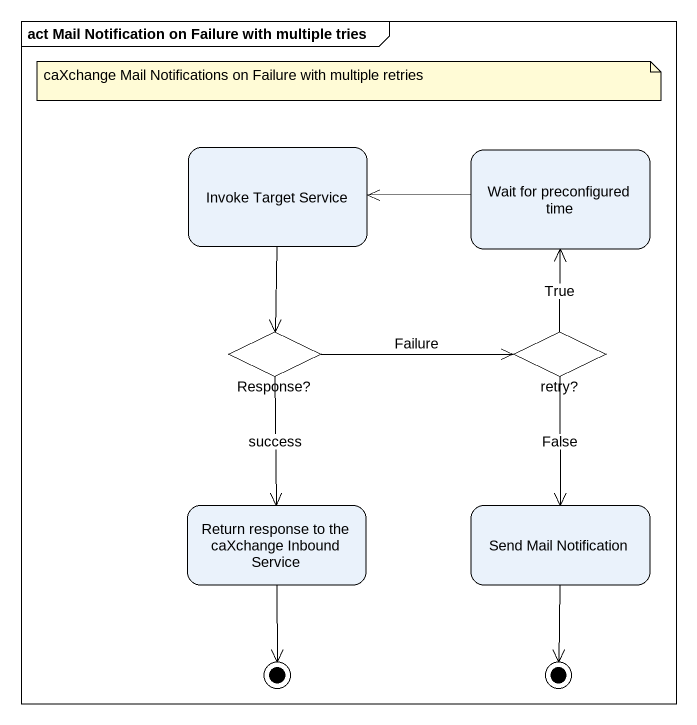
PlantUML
@startuml
mainframe act Mail Notification on Failure with multiple tries
hide empty description
state "Invoke Target Service" as Invoke_Target_Service
state "Wait for preconfigured time" as Wait_for_preconfigured_time
state "Response?" as Response <<choice>>
state "retry?" as retry <<choice>>
state "Return response to the caXchange Inbound Service" as Return_response_to_the
state "Send Mail Notification" as Send_Mail_Notification
state final1 <<end>>
state final2 <<end>>
Invoke_Target_Service --> Response
Wait_for_preconfigured_time -left-> Invoke_Target_Service
Response -right-> retry : Failure
Response --> Return_response_to_the : success
retry -up-> Wait_for_preconfigured_time : True
retry --> Send_Mail_Notification : False
Return_response_to_the --> final1
Send_Mail_Notification --> final2
note as N1
  caXchange Mail Notifications on Failure with multiple retries
end note
@enduml
